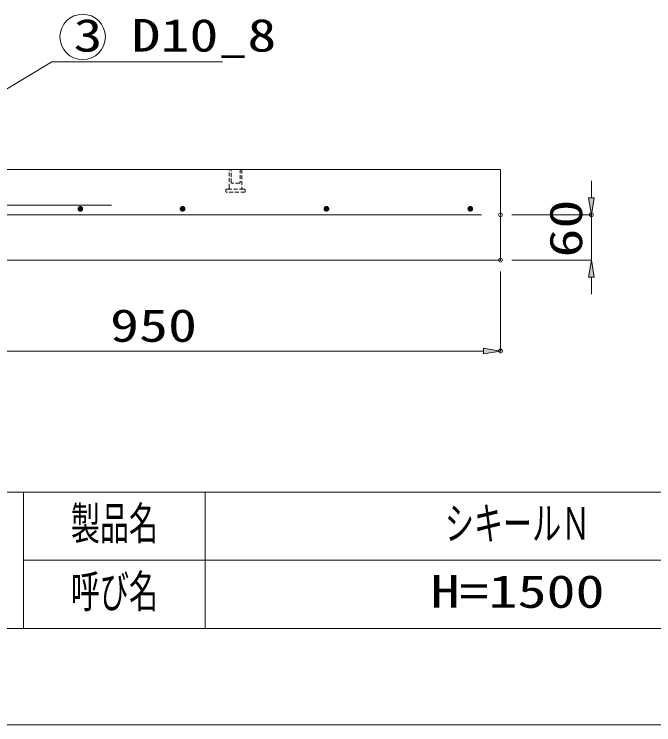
# Model space of a CAD drawing. Units: millimetres, scale not verified. Extents: x 0 to 6300, y 0 to 4455.
# Drawn here: x 3790 to 4635, y 0 to 939 of the extents above; entities that cross this region are included whole.
import ezdxf
from ezdxf.enums import TextEntityAlignment as Align

# ---------------------------------------------------------------- set-up
doc = ezdxf.new("R2010")
doc.units = ezdxf.units.MM
doc.header["$LTSCALE"] = 10
doc.header["$PDMODE"] = 32
doc.header["$PDSIZE"] = 5
doc.linetypes.add('USER1', pattern=[1.5, 0.75, -0.75])
doc.linetypes.add('USER3', pattern=[0.75, 0.5, -0.25])
for name, color, linetype, lineweight in [('Defpoints_2', 7, 'Continuous', 13), ('S-1', 2, 'USER1', 13), ('S-2', 3, 'Continuous', 13), ('S-4', 4, 'USER3', 13), ('S-Dim', 1, 'Continuous', 13), ('TTL-FRAM', 3, 'Continuous', 13), ('TTL-LINE', 2, 'Continuous', 13), ('TTL-TXT', 2, 'Continuous', 13)]:
    doc.layers.add(name, color=color, linetype=linetype, lineweight=lineweight)
doc.styles.add('ＭＳ ゴシック', font='')
doc.styles.get('ＭＳ ゴシック').set_extended_font_data('MS Gothic')

msp = doc.modelspace()

# ---------------------------------------------------------------- hatches: boundary and pattern name
at = {"layer": 'S-2'}
for points in [[(3880.5, 682.14), (3880.48, 682.51), (3880.41, 682.88), (3880.29, 683.24), (3880.13, 683.58), (3879.93, 683.9), (3879.69, 684.19), (3879.41, 684.45), (3879.11, 684.67), (3878.78, 684.85), (3878.43, 684.99), (3878.06, 685.08), (3877.69, 685.13), (3877.31, 685.13), (3876.94, 685.08), (3876.57, 684.99), (3876.22, 684.85), (3875.89, 684.67), (3875.59, 684.45), (3875.31, 684.19), (3875.07, 683.9), (3874.87, 683.58), (3874.71, 683.24), (3874.59, 682.88), (3874.52, 682.51), (3874.5, 682.14), (3877.5, 682.14)], [(3874.5, 682.14), (3874.52, 681.76), (3874.59, 681.39), (3874.71, 681.03), (3874.87, 680.69), (3875.07, 680.37), (3875.31, 680.08), (3875.59, 679.83), (3875.89, 679.6), (3876.22, 679.42), (3876.57, 679.28), (3876.94, 679.19), (3877.31, 679.14), (3877.69, 679.14), (3878.06, 679.19), (3878.43, 679.28), (3878.78, 679.42), (3879.11, 679.6), (3879.41, 679.83), (3879.69, 680.08), (3879.93, 680.37), (3880.13, 680.69), (3880.29, 681.03), (3880.41, 681.39), (3880.48, 681.76), (3880.5, 682.14), (3877.5, 682.14)], [(4015.5, 682.14), (4015.48, 682.51), (4015.41, 682.88), (4015.29, 683.24), (4015.13, 683.58), (4014.93, 683.9), (4014.69, 684.19), (4014.41, 684.45), (4014.11, 684.67), (4013.78, 684.85), (4013.43, 684.99), (4013.06, 685.08), (4012.69, 685.13), (4012.31, 685.13), (4011.94, 685.08), (4011.57, 684.99), (4011.22, 684.85), (4010.89, 684.67), (4010.59, 684.45), (4010.31, 684.19), (4010.07, 683.9), (4009.87, 683.58), (4009.71, 683.24), (4009.59, 682.88), (4009.52, 682.51), (4009.5, 682.14), (4012.5, 682.14)], [(4009.5, 682.14), (4009.52, 681.76), (4009.59, 681.39), (4009.71, 681.03), (4009.87, 680.69), (4010.07, 680.37), (4010.31, 680.08), (4010.59, 679.83), (4010.89, 679.6), (4011.22, 679.42), (4011.57, 679.28), (4011.94, 679.19), (4012.31, 679.14), (4012.69, 679.14), (4013.06, 679.19), (4013.43, 679.28), (4013.78, 679.42), (4014.11, 679.6), (4014.41, 679.83), (4014.69, 680.08), (4014.93, 680.37), (4015.13, 680.69), (4015.29, 681.03), (4015.41, 681.39), (4015.48, 681.76), (4015.5, 682.14), (4012.5, 682.14)], [(4205.5, 682.14), (4205.48, 682.51), (4205.41, 682.88), (4205.29, 683.24), (4205.13, 683.58), (4204.93, 683.9), (4204.69, 684.19), (4204.41, 684.45), (4204.11, 684.67), (4203.78, 684.85), (4203.43, 684.99), (4203.06, 685.08), (4202.69, 685.13), (4202.31, 685.13), (4201.94, 685.08), (4201.57, 684.99), (4201.22, 684.85), (4200.89, 684.67), (4200.59, 684.45), (4200.31, 684.19), (4200.07, 683.9), (4199.87, 683.58), (4199.71, 683.24), (4199.59, 682.88), (4199.52, 682.51), (4199.5, 682.14), (4202.5, 682.14)], [(4199.5, 682.14), (4199.52, 681.76), (4199.59, 681.39), (4199.71, 681.03), (4199.87, 680.69), (4200.07, 680.37), (4200.31, 680.08), (4200.59, 679.83), (4200.89, 679.6), (4201.22, 679.42), (4201.57, 679.28), (4201.94, 679.19), (4202.31, 679.14), (4202.69, 679.14), (4203.06, 679.19), (4203.43, 679.28), (4203.78, 679.42), (4204.11, 679.6), (4204.41, 679.83), (4204.69, 680.08), (4204.93, 680.37), (4205.13, 680.69), (4205.29, 681.03), (4205.41, 681.39), (4205.48, 681.76), (4205.5, 682.14), (4202.5, 682.14)], [(4395.5, 682.14), (4395.48, 682.51), (4395.41, 682.88), (4395.29, 683.24), (4395.13, 683.58), (4394.93, 683.9), (4394.69, 684.19), (4394.41, 684.45), (4394.11, 684.67), (4393.78, 684.85), (4393.43, 684.99), (4393.06, 685.08), (4392.69, 685.13), (4392.31, 685.13), (4391.94, 685.08), (4391.57, 684.99), (4391.22, 684.85), (4390.89, 684.67), (4390.59, 684.45), (4390.31, 684.19), (4390.07, 683.9), (4389.87, 683.58), (4389.71, 683.24), (4389.59, 682.88), (4389.52, 682.51), (4389.5, 682.14), (4392.5, 682.14)], [(4389.5, 682.14), (4389.52, 681.76), (4389.59, 681.39), (4389.71, 681.03), (4389.87, 680.69), (4390.07, 680.37), (4390.31, 680.08), (4390.59, 679.83), (4390.89, 679.6), (4391.22, 679.42), (4391.57, 679.28), (4391.94, 679.19), (4392.31, 679.14), (4392.69, 679.14), (4393.06, 679.19), (4393.43, 679.28), (4393.78, 679.42), (4394.11, 679.6), (4394.41, 679.83), (4394.69, 680.08), (4394.93, 680.37), (4395.13, 680.69), (4395.29, 681.03), (4395.41, 681.39), (4395.48, 681.76), (4395.5, 682.14), (4392.5, 682.14)]]:
    msp.add_hatch(color=256, dxfattribs=at).paths.add_polyline_path(points)
at = {"layer": 'S-Dim'}
for points in [[(4548.75, 696.64), (4556.25, 696.64), (4552.5, 674.14)], [(4548.75, 591.64), (4556.25, 591.64), (4552.5, 614.14)], [(4410, 497.89), (4410, 490.39), (4432.5, 494.14)]]:
    msp.add_hatch(color=256, dxfattribs=at).paths.add_polyline_path(points)

# ---------------------------------------------------------------- linework, layer by layer
at = {"layer": 'Defpoints_2'}
msp.add_line((0, 0), (6300, 0), dxfattribs=at)
for p in [(4432.5, 674.14), (4552.5, 674.14), (4432.5, 614.14), (4432.5, 614.14), (4432.5, 494.14)]:
    msp.add_point(p, dxfattribs=at)
at = {"layer": 'S-1', "linetype": 'Continuous'}
for p, q in [((3732.5, 734.14), (4432.5, 734.14)), ((4432.5, 734.14), (4432.5, 614.14)), ((4432.5, 614.14), (3491.5, 614.14))]:
    msp.add_line(p, q, dxfattribs=at)
at = {"layer": 'S-2'}
for p, q in [((3708.79, 687.14), (3918.79, 687.14)), ((4407.5, 674.14), (3587.5, 674.14))]:
    msp.add_line(p, q, dxfattribs=at)
for points in [[(3880.5, 682.14), (3880.48, 682.51), (3880.41, 682.88), (3880.29, 683.24), (3880.13, 683.58), (3879.93, 683.9), (3879.69, 684.19), (3879.41, 684.45), (3879.11, 684.67), (3878.78, 684.85), (3878.43, 684.99), (3878.06, 685.08), (3877.69, 685.13), (3877.31, 685.13), (3876.94, 685.08), (3876.57, 684.99), (3876.22, 684.85), (3875.89, 684.67), (3875.59, 684.45), (3875.31, 684.19), (3875.07, 683.9), (3874.87, 683.58), (3874.71, 683.24), (3874.59, 682.88), (3874.52, 682.51), (3874.5, 682.14), (3877.5, 682.14)], [(3874.5, 682.14), (3874.52, 681.76), (3874.59, 681.39), (3874.71, 681.03), (3874.87, 680.69), (3875.07, 680.37), (3875.31, 680.08), (3875.59, 679.83), (3875.89, 679.6), (3876.22, 679.42), (3876.57, 679.28), (3876.94, 679.19), (3877.31, 679.14), (3877.69, 679.14), (3878.06, 679.19), (3878.43, 679.28), (3878.78, 679.42), (3879.11, 679.6), (3879.41, 679.83), (3879.69, 680.08), (3879.93, 680.37), (3880.13, 680.69), (3880.29, 681.03), (3880.41, 681.39), (3880.48, 681.76), (3880.5, 682.14), (3877.5, 682.14)], [(4015.5, 682.14), (4015.48, 682.51), (4015.41, 682.88), (4015.29, 683.24), (4015.13, 683.58), (4014.93, 683.9), (4014.69, 684.19), (4014.41, 684.45), (4014.11, 684.67), (4013.78, 684.85), (4013.43, 684.99), (4013.06, 685.08), (4012.69, 685.13), (4012.31, 685.13), (4011.94, 685.08), (4011.57, 684.99), (4011.22, 684.85), (4010.89, 684.67), (4010.59, 684.45), (4010.31, 684.19), (4010.07, 683.9), (4009.87, 683.58), (4009.71, 683.24), (4009.59, 682.88), (4009.52, 682.51), (4009.5, 682.14), (4012.5, 682.14)], [(4009.5, 682.14), (4009.52, 681.76), (4009.59, 681.39), (4009.71, 681.03), (4009.87, 680.69), (4010.07, 680.37), (4010.31, 680.08), (4010.59, 679.83), (4010.89, 679.6), (4011.22, 679.42), (4011.57, 679.28), (4011.94, 679.19), (4012.31, 679.14), (4012.69, 679.14), (4013.06, 679.19), (4013.43, 679.28), (4013.78, 679.42), (4014.11, 679.6), (4014.41, 679.83), (4014.69, 680.08), (4014.93, 680.37), (4015.13, 680.69), (4015.29, 681.03), (4015.41, 681.39), (4015.48, 681.76), (4015.5, 682.14), (4012.5, 682.14)], [(4205.5, 682.14), (4205.48, 682.51), (4205.41, 682.88), (4205.29, 683.24), (4205.13, 683.58), (4204.93, 683.9), (4204.69, 684.19), (4204.41, 684.45), (4204.11, 684.67), (4203.78, 684.85), (4203.43, 684.99), (4203.06, 685.08), (4202.69, 685.13), (4202.31, 685.13), (4201.94, 685.08), (4201.57, 684.99), (4201.22, 684.85), (4200.89, 684.67), (4200.59, 684.45), (4200.31, 684.19), (4200.07, 683.9), (4199.87, 683.58), (4199.71, 683.24), (4199.59, 682.88), (4199.52, 682.51), (4199.5, 682.14), (4202.5, 682.14)], [(4199.5, 682.14), (4199.52, 681.76), (4199.59, 681.39), (4199.71, 681.03), (4199.87, 680.69), (4200.07, 680.37), (4200.31, 680.08), (4200.59, 679.83), (4200.89, 679.6), (4201.22, 679.42), (4201.57, 679.28), (4201.94, 679.19), (4202.31, 679.14), (4202.69, 679.14), (4203.06, 679.19), (4203.43, 679.28), (4203.78, 679.42), (4204.11, 679.6), (4204.41, 679.83), (4204.69, 680.08), (4204.93, 680.37), (4205.13, 680.69), (4205.29, 681.03), (4205.41, 681.39), (4205.48, 681.76), (4205.5, 682.14), (4202.5, 682.14)], [(4395.5, 682.14), (4395.48, 682.51), (4395.41, 682.88), (4395.29, 683.24), (4395.13, 683.58), (4394.93, 683.9), (4394.69, 684.19), (4394.41, 684.45), (4394.11, 684.67), (4393.78, 684.85), (4393.43, 684.99), (4393.06, 685.08), (4392.69, 685.13), (4392.31, 685.13), (4391.94, 685.08), (4391.57, 684.99), (4391.22, 684.85), (4390.89, 684.67), (4390.59, 684.45), (4390.31, 684.19), (4390.07, 683.9), (4389.87, 683.58), (4389.71, 683.24), (4389.59, 682.88), (4389.52, 682.51), (4389.5, 682.14), (4392.5, 682.14)], [(4389.5, 682.14), (4389.52, 681.76), (4389.59, 681.39), (4389.71, 681.03), (4389.87, 680.69), (4390.07, 680.37), (4390.31, 680.08), (4390.59, 679.83), (4390.89, 679.6), (4391.22, 679.42), (4391.57, 679.28), (4391.94, 679.19), (4392.31, 679.14), (4392.69, 679.14), (4393.06, 679.19), (4393.43, 679.28), (4393.78, 679.42), (4394.11, 679.6), (4394.41, 679.83), (4394.69, 680.08), (4394.93, 680.37), (4395.13, 680.69), (4395.29, 681.03), (4395.41, 681.39), (4395.48, 681.76), (4395.5, 682.14), (4392.5, 682.14)]]:
    msp.add_lwpolyline(points, close=True, dxfattribs=at)
at = {"layer": 'S-4'}
for p, q in [((4074.25, 733.64), (4074.75, 734.14)), ((4074.25, 710.14), (4074.25, 733.64)), ((4074.75, 734.14), (4090.25, 734.14)), ((4076.5, 717.08), (4076.5, 734.14)), ((4088.5, 734.14), (4088.5, 717.08)), ((4090.25, 734.14), (4090.75, 733.64)), ((4090.75, 733.64), (4090.75, 710.14)), ((4077.45, 716.14), (4076.5, 717.08)), ((4087.55, 716.14), (4077.45, 716.14)), ((4088.5, 717.08), (4087.55, 716.14)), ((4069.75, 705.14), (4069.75, 707.14)), ((4070.75, 708.14), (4072.25, 708.14)), ((4092.75, 708.14), (4072.25, 708.14)), ((4092.75, 708.14), (4094.25, 708.14)), ((4095.25, 707.14), (4095.25, 705.14)), ((4094.25, 704.14), (4070.75, 704.14))]:
    msp.add_line(p, q, dxfattribs=at)
for centre, radius, start, end in [((4070.75, 707.14), 1, 90, 180), ((4070.75, 705.14), 1, 180, 270), ((4072.25, 710.14), 2, 270, 0), ((4092.75, 710.14), 2, 180, 270), ((4094.25, 707.14), 1, 0, 90), ((4094.25, 705.14), 1, 270, 0)]:
    msp.add_arc(centre, radius, start, end, dxfattribs=at)
at = {"layer": 'S-Dim'}
for p, q in [((3839.64, 876.28), (3640.93, 757.05)), ((3839.64, 876.28), (3849.64, 876.28)), ((3849.64, 876.28), (3860.89, 876.28)), ((3860.89, 876.28), (4065.19, 876.28)), ((4552.5, 696.64), (4552.5, 719.14)), ((4447.5, 674.14), (4552.5, 674.14)), ((4552.5, 614.14), (4552.5, 674.14)), ((4447.5, 614.14), (4552.5, 614.14)), ((4432.5, 599.14), (4432.5, 494.14)), ((4552.5, 591.64), (4552.5, 569.14)), ((3505, 494.14), (4410, 494.14))]:
    msp.add_line(p, q, dxfattribs=at)
for points in [[(4548.75, 696.64), (4556.25, 696.64), (4552.5, 674.14)], [(4548.75, 591.64), (4556.25, 591.64), (4552.5, 614.14)], [(4410, 497.89), (4410, 490.39), (4432.5, 494.14)]]:
    msp.add_lwpolyline(points, close=True, dxfattribs=at)
msp.add_circle((3880.53, 909.4), 30, dxfattribs=at)
at = {"layer": 'TTL-FRAM'}
for p, q in [((382.5, 307.5), (6007.5, 307.5)), ((3832.5, 127.5), (3727.5, 127.5)), ((4095, 127.5), (3832.5, 127.5)), ((4305, 127.5), (4095, 127.5)), ((5010, 127.5), (4305, 127.5))]:
    msp.add_line(p, q, dxfattribs=at)
at = {"layer": 'TTL-LINE'}
for p, q in [((3802.5, 127.5), (3802.5, 307.5)), ((4042.5, 127.5), (4042.5, 307.5)), ((3802.5, 217.5), (4042.5, 217.5)), ((4042.5, 217.5), (4867.5, 217.5))]:
    msp.add_line(p, q, dxfattribs=at)

# ---------------------------------------------------------------- texts
at = {"layer": 'S-Dim', "style": 'ＭＳ ゴシック', "width": 1.3}
for s, p in [('3 D10_8', (3868.39, 876.95)), ('950', (3916.7, 493.31))]:
    msp.add_text(s, height=43.3, dxfattribs=at).set_placement(p, align=Align.BOTTOM_LEFT)
msp.add_text('60', height=43.3, rotation=90, dxfattribs=at).set_placement((4553.33, 617.74), align=Align.BOTTOM_LEFT)
at = {"layer": 'TTL-TXT', "style": 'ＭＳ ゴシック', "width": 0.65}
for s, p in [('製品名', (3922.5, 231.67)), ('呼び名', (3922.5, 141.67))]:
    msp.add_text(s, height=43.3, dxfattribs=at).set_placement(p, align=Align.BOTTOM_CENTER)
at = {"layer": 'TTL-TXT', "color": 1, "style": 'ＭＳ ゴシック'}
for s, width, p in [('シキールＮ', 0.65, (4455, 231.67)), ('H=1500', 1.3, (4455, 141.67))]:
    msp.add_text(s, height=43.3, dxfattribs=dict(at, width=width)).set_placement(p, align=Align.BOTTOM_CENTER)

doc.saveas('drawing.dxf')
